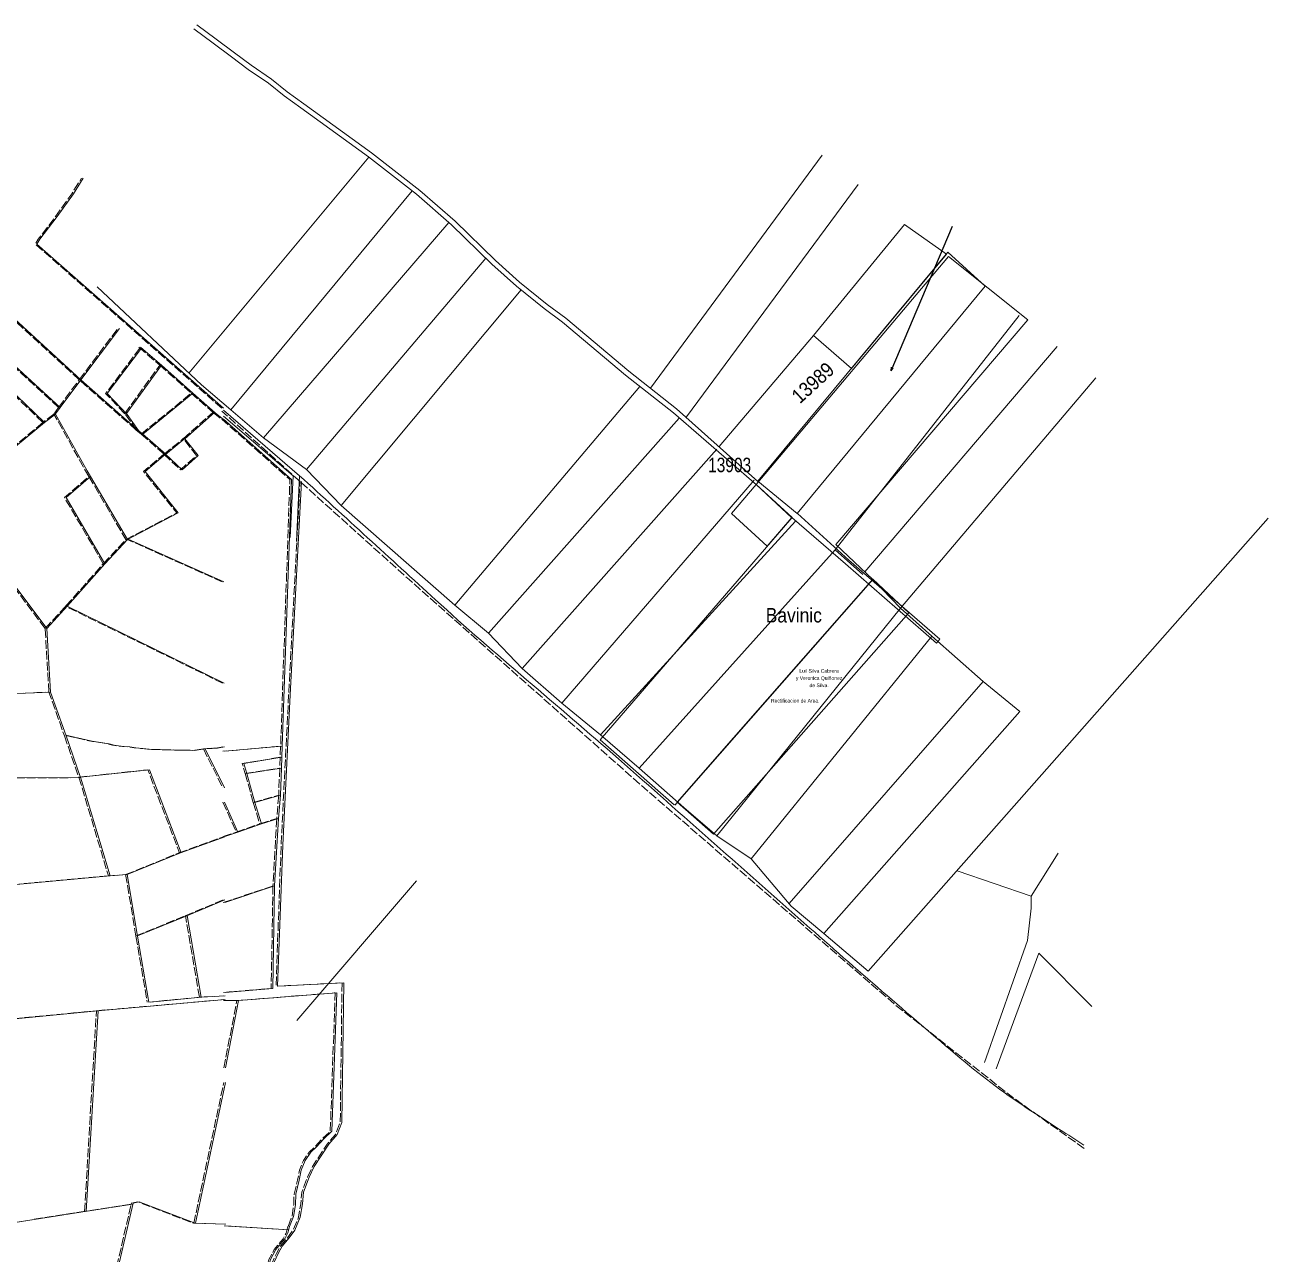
# Model space of a CAD drawing. Header units: millimetres. Extents: x 611548 to 616630, y 1316670 to 1320037.
# Drawn here: x 614588 to 616306, y 1318338 to 1320037 of the extents above; entities that cross this region are included whole.
import ezdxf
from ezdxf.enums import TextEntityAlignment as Align

# ---------------------------------------------------------------- set-up
doc = ezdxf.new("R2010")
doc.units = ezdxf.units.MM
doc.linetypes.add('ACAD_ISO02W100', pattern=[15, 12, -3])
doc.layers.add('2', color=7, linetype='Continuous')
doc.layers.add('FONDO_MANAGUA', color=8, linetype='ACAD_ISO02W100')
for name, color, linetype, lineweight in [('Level 20', 7, 'Continuous', 0), ('Level 30', 7, 'Continuous', 0), ('Level 50', 7, 'Continuous', 0), ('Level 63', 7, 'Continuous', 0), ('PARCELAS', 7, 'Continuous', 0)]:
    doc.layers.add(name, color=color, linetype=linetype, lineweight=lineweight)
doc.styles.add('HECTOR LOPEZ', font='arial.ttf')
doc.styles.add('Style-CHAR_FAST_FONT', font='CHAR_FAST_FONT.shx')
doc.styles.add('Style-ENGINEERING', font='ENGINEERING.shx')
doc.styles.add('Style-INTL_ISO', font='INTL_ISO.shx')
doc.dimstyles.get("Standard").update_dxf_attribs({"dimtxt": 5, "dimasz": 0.18, "dimexe": 0.18, "dimexo": 0.0625, "dimgap": 0.09, "dimtad": 0, "dimtih": 1, "dimtoh": 1, "dimdec": 4, "dimzin": 0, "dimdsep": 46, "dimtxsty": 'HECTOR LOPEZ', "dimcen": 0.09, "dimadec": 0, "dimazin": 0, "dimtfac": 1, "dimtdec": 4, "dimtofl": 0, "dimtmove": 2, "dimatfit": 3, "dimfxl": 0.18, "dimtolj": 1, "dimtzin": 0, "dimarcsym": 0})

# ---------------------------------------------------------------- blocks, each defined once
blk = doc.blocks.new('TerminatorOpen')
at = {"color": 0, "linetype": 'Continuous', "lineweight": -2}
for q in [(-1, 0.25), (-1, 0), (-1, -0.25)]:
    blk.add_line((0, 0), q, dxfattribs=at)

msp = doc.modelspace()

# ---------------------------------------------------------------- linework, layer by layer
at = {"layer": '2', "color": 1, "lineweight": 0}
for p, q in [((614665.45913, 1319546.20976), (614515.02613, 1319684.17076)), ((614637.05513, 1319508.17376), (614470.93413, 1319660.11176)), ((614615.16713, 1319487.27276), (614448.88013, 1319646.98076)), ((614665.45913, 1319546.20976), (614719.03713, 1319617.34076)), ((614748.09513, 1319591.19676), (614776.98513, 1319566.45576)), ((614728.43913, 1319499.57276), (614776.98513, 1319566.45576)), ((614776.98513, 1319566.45576), (614820.31613, 1319527.81976)), ((614637.05513, 1319508.17376), (614665.45913, 1319546.20976)), ((614744.39613, 1319476.83976), (614665.45913, 1319546.20976)), ((614751.18113, 1319471.21776), (614820.47513, 1319527.69476)), ((614820.19013, 1319527.94676), (614850.97813, 1319500.65876)), ((614630.65213, 1319498.87576), (614615.16713, 1319487.27276)), ((614630.58813, 1319498.98976), (614637.05513, 1319508.17376)), ((614809.24813, 1319464.82376), (614850.34313, 1319501.22176)), ((614850.97813, 1319500.65876), (614862.67013, 1319491.21976)), ((614615.16713, 1319487.27276), (614485.29013, 1319379.47576)), ((614729.46513, 1319498.48776), (614744.97913, 1319476.35776)), ((614750.80413, 1319471.54776), (614744.39613, 1319476.83976)), ((614782.87713, 1319443.47476), (614750.73213, 1319471.61076)), ((614782.56213, 1319443.21976), (614809.42213, 1319464.97776)), ((614678.98213, 1319412.61176), (614729.96013, 1319325.41876)), ((614618.49713, 1319202.43476), (614484.77113, 1319380.16476)), ((614698.88413, 1319291.95676), (614729.81613, 1319325.28276)), ((614863.33513, 1319266.81376), (614731.00113, 1319325.96476)), ((614647.19713, 1319233.65976), (614698.88413, 1319291.95676)), ((614618.42813, 1319202.35976), (614647.19713, 1319233.65976)), ((614863.74913, 1319126.89976), (614646.70013, 1319233.11876)), ((614623.68213, 1319114.52676), (614618.42813, 1319202.35976)), ((614645.12013, 1319053.85376), (614665.04513, 1318996.60876)), ((614837.14613, 1319035.98076), (614864.17813, 1318982.15976)), ((614665.31913, 1318996.24476), (614492.49413, 1318995.86476)), ((614665.17213, 1318996.73576), (614705.86113, 1318860.64076)), ((614803.19313, 1318892.11276), (614864.37813, 1318914.42776)), ((614729.73413, 1318862.21976), (614803.19313, 1318892.11276)), ((614705.86113, 1318860.64076), (614404.53013, 1318832.35476)), ((614705.86113, 1318860.64076), (614729.73413, 1318862.21976)), ((614729.73413, 1318862.21976), (614744.00713, 1318777.16276)), ((614811.87513, 1318805.29376), (614864.63613, 1318827.38176)), ((614743.96813, 1318777.36076), (614811.87513, 1318805.29376)), ((614831.65013, 1318692.70576), (614812.35213, 1318805.49376)), ((614744.00713, 1318777.16276), (614759.64313, 1318685.69876)), ((614832.30413, 1318692.76976), (614761.43913, 1318685.86976)), ((614865.02913, 1318694.58476), (614832.17713, 1318692.76976)), ((614440.63313, 1318650.12276), (614689.16613, 1318674.01776)), ((614672.96613, 1318396.57676), (614689.31613, 1318674.03076)), ((614689.16613, 1318674.01776), (614865.04513, 1318689.37076)), ((614823.92013, 1318380.18276), (614865.38513, 1318574.62576)), ((614737.34013, 1318406.58976), (614674.16213, 1318396.78476)), ((614674.28913, 1318396.78376), (614520.60113, 1318372.72776)), ((614823.69113, 1318380.18976), (614865.96413, 1318378.92676))]:
    msp.add_line(p, q, dxfattribs=at)
for points in [[(614862.62413, 1319506.98876), (614604.83213, 1319733.95776), (614609.03813, 1319740.55276), (614632.98313, 1319772.12176), (614655.14913, 1319803.44176), (614668.78213, 1319825.07976)], [(614749.34113, 1319590.12976), (614702.10813, 1319527.41776), (614729.46513, 1319498.48776)], [(614678.98213, 1319412.61176), (614674.37213, 1319420.30676), (614630.65213, 1319498.87576)], [(614782.66013, 1319443.30176), (614805.46413, 1319422.01076), (614827.60313, 1319441.51276), (614809.24813, 1319464.82376)], [(614729.94313, 1319325.40976), (614800.24413, 1319362.30176), (614754.29013, 1319419.62576), (614782.66013, 1319443.30176)], [(614698.88113, 1319291.95276), (614645.26613, 1319383.36076), (614678.98213, 1319412.61176)], [(614412.13013, 1319106.02976), (614623.67913, 1319114.53476), (614623.67913, 1319114.53476), (614645.12013, 1319053.85376)], [(614837.18013, 1319035.98576), (614822.32013, 1319033.99776), (614816.60713, 1319034.14276), (614807.72013, 1319034.29676), (614797.43513, 1319034.45476), (614784.61313, 1319034.87576), (614774.32913, 1319035.03376), (614767.34613, 1319035.18176), (614759.98313, 1319035.58576), (614751.22413, 1319036.37476), (614741.70413, 1319037.67476), (614733.20013, 1319038.84476), (614725.33013, 1319039.50376), (614717.58613, 1319040.16276), (614711.49413, 1319041.07076), (614704.76913, 1319043.12476), (614684.08113, 1319046.23776), (614678.75013, 1319047.14376), (614644.66413, 1319055.14376)], [(614864.01013, 1319038.83276), (614854.57713, 1319036.82276), (614848.99013, 1319036.83976), (614846.83113, 1319036.71876), (614842.51413, 1319036.47776), (614837.18013, 1319035.98576)], [(614664.97613, 1318996.80776), (614760.29613, 1319007.11976), (614804.10013, 1318892.44376)], [(614590.71313, 1317880.23976), (614648.00613, 1318235.98676), (614698.29013, 1318237.73976), (614737.67213, 1318408.02776)], [(614737.67213, 1318408.02776), (614746.05713, 1318410.03576), (614823.69113, 1318380.18976)]]:
    msp.add_lwpolyline(points, dxfattribs=at)
at = {"layer": 'FONDO_MANAGUA', "color": 1, "lineweight": 0}
for p, q in [((614663.16525, 1319546.20271), (614512.73225, 1319684.16371)), ((614634.76125, 1319508.16671), (614468.64025, 1319660.10471)), ((614612.87325, 1319487.26571), (614446.58625, 1319646.97371)), ((614663.16525, 1319546.20271), (614716.74325, 1319617.33371)), ((614745.80125, 1319591.18971), (614774.69125, 1319566.44871)), ((614726.14525, 1319499.56571), (614774.69125, 1319566.44871)), ((614774.69125, 1319566.44871), (614818.02225, 1319527.81271)), ((614634.76125, 1319508.16671), (614663.16525, 1319546.20271)), ((614742.10225, 1319476.83271), (614663.16525, 1319546.20271)), ((614748.88725, 1319471.21071), (614818.18125, 1319527.68771)), ((614817.89625, 1319527.93971), (614848.68425, 1319500.65171)), ((614628.35825, 1319498.86871), (614612.87325, 1319487.26571)), ((614628.29425, 1319498.98271), (614634.76125, 1319508.16671)), ((614806.95425, 1319464.81671), (614848.04925, 1319501.21471)), ((614848.68425, 1319500.65171), (614860.37625, 1319491.21271)), ((614968.40425, 1319405.66771), (614860.33625, 1319503.09071)), ((614612.87325, 1319487.26571), (614482.99625, 1319379.46871)), ((614727.17125, 1319498.48071), (614742.68525, 1319476.35071)), ((614748.51025, 1319471.54071), (614742.10225, 1319476.83271)), ((614780.58325, 1319443.46771), (614748.43825, 1319471.60371)), ((614780.26825, 1319443.21271), (614807.12825, 1319464.97071)), ((614676.68825, 1319412.60471), (614727.66625, 1319325.41171)), ((614616.20325, 1319202.42771), (614482.47725, 1319380.15771)), ((614696.59025, 1319291.94971), (614727.52225, 1319325.27571)), ((614861.04125, 1319266.80671), (614728.70725, 1319325.95771)), ((614644.90325, 1319233.65271), (614696.59025, 1319291.94971)), ((614616.13425, 1319202.35271), (614644.90325, 1319233.65271)), ((614861.45525, 1319126.89271), (614644.40625, 1319233.11171)), ((614621.38825, 1319114.51971), (614616.13425, 1319202.35271)), ((614642.82625, 1319053.84671), (614662.75125, 1318996.60171)), ((614834.85225, 1319035.97371), (614861.88425, 1318982.15271)), ((614941.60625, 1319039.90071), (614861.73125, 1319032.63771)), ((614941.60625, 1319039.90071), (614940.41625, 1319009.15571)), ((614892.64625, 1319002.17271), (614940.41625, 1319009.15571)), ((614892.64625, 1319002.17271), (614903.67725, 1318961.98871)), ((614940.41625, 1319009.15571), (614938.98425, 1318971.99571)), ((614663.02525, 1318996.23771), (614490.20025, 1318995.85771)), ((614662.87825, 1318996.72871), (614703.56725, 1318860.63371)), ((614903.67725, 1318961.98871), (614938.98425, 1318971.99571)), ((614938.98425, 1318971.99571), (614936.26925, 1318939.66871)), ((614861.94025, 1318962.14371), (614880.39425, 1318920.95971)), ((614903.67725, 1318961.98871), (614912.90125, 1318932.48871)), ((614880.39425, 1318920.95971), (614912.90125, 1318932.48871)), ((614912.90125, 1318932.48871), (614936.26925, 1318939.66871)), ((614936.26925, 1318939.66871), (614930.97925, 1318846.58071)), ((614800.89925, 1318892.10571), (614862.08425, 1318914.42071)), ((614862.08025, 1318914.80771), (614880.39425, 1318920.95971)), ((614727.44025, 1318862.21271), (614800.89925, 1318892.10571)), ((614703.56725, 1318860.63371), (614402.23625, 1318832.34771)), ((614703.56725, 1318860.63371), (614727.44025, 1318862.21271)), ((614727.44025, 1318862.21271), (614741.71325, 1318777.15571)), ((614862.35025, 1318823.59171), (614930.97925, 1318846.58071)), ((614930.97925, 1318846.58071), (614928.60925, 1318704.88571)), ((614809.58125, 1318805.28671), (614862.34225, 1318827.37471)), ((614741.67425, 1318777.35371), (614809.58125, 1318805.28671)), ((614829.35625, 1318692.69871), (614810.05825, 1318805.48671)), ((614741.71325, 1318777.15571), (614757.34925, 1318685.69171)), ((614830.01025, 1318692.76271), (614759.14525, 1318685.86271)), ((614862.73525, 1318694.57771), (614829.88325, 1318692.76271)), ((614862.71825, 1318699.43071), (614928.60925, 1318704.88571)), ((614438.33925, 1318650.11571), (614686.87225, 1318674.01071)), ((614670.67225, 1318396.56971), (614687.02225, 1318674.02371)), ((614686.87225, 1318674.01071), (614862.75125, 1318689.36371)), ((614862.75125, 1318688.24771), (614881.28525, 1318687.94371)), ((614863.02725, 1318595.16471), (614881.28525, 1318687.94371)), ((614821.62625, 1318380.17571), (614863.09125, 1318574.61871)), ((614735.04625, 1318406.58271), (614671.86825, 1318396.77771)), ((614671.99525, 1318396.77671), (614518.30725, 1318372.72071)), ((614821.39725, 1318380.18271), (614863.67025, 1318378.91971)), ((614863.67525, 1318376.55371), (614950.56925, 1318371.19271))]:
    msp.add_line(p, q, dxfattribs=at)
at = {"layer": 'FONDO_MANAGUA', "color": 1, "lineweight": 0, "flags": 128}
for points in [[(614860.33025, 1319506.98171), (614602.53825, 1319733.95071), (614606.74425, 1319740.54571), (614630.68925, 1319772.11471), (614652.85525, 1319803.43471), (614666.48825, 1319825.07271)], [(614747.04725, 1319590.12271), (614699.81425, 1319527.41071), (614727.17125, 1319498.48071)], [(614676.68825, 1319412.60471), (614672.07825, 1319420.29971), (614628.35825, 1319498.86871)], [(614860.37025, 1319491.89171), (614954.42825, 1319408.24171), (614941.60625, 1319039.90071)], [(614780.36625, 1319443.29471), (614803.17025, 1319422.00371), (614825.30925, 1319441.50571), (614806.95425, 1319464.81671)], [(614727.64925, 1319325.40271), (614797.95025, 1319362.29471), (614751.99625, 1319419.61871), (614780.36625, 1319443.29471)], [(614696.58725, 1319291.94571), (614642.97225, 1319383.35371), (614676.68825, 1319412.60471)], [(614931.91425, 1318276.47071), (614927.38325, 1318295.05171), (614927.16525, 1318310.56971), (614930.25425, 1318326.59071), (614936.12925, 1318338.53471), (614941.49225, 1318348.69871), (614950.92425, 1318359.87171), (614958.83125, 1318370.79371), (614966.50025, 1318388.58471), (614969.33925, 1318406.89571), (614970.90325, 1318423.17371), (614978.57925, 1318443.76271), (614985.73225, 1318458.75671), (614995.17325, 1318473.23671), (615005.88925, 1318489.74971), (615017.36025, 1318502.95271), (615024.00925, 1318519.72871), (615026.50025, 1318712.55771), (614935.22625, 1318707.92371), (614942.29825, 1318903.03171), (614952.70525, 1319110.59871), (614968.40425, 1319405.66771)], [(616052.22625, 1318483.39471), (615953.25025, 1318554.33371), (615792.12425, 1318681.37571), (615444.05425, 1318982.07171), (615119.34125, 1319269.99771), (614968.40425, 1319405.66771)], [(614409.83625, 1319106.02271), (614621.38525, 1319114.52771), (614621.38525, 1319114.52771), (614642.82625, 1319053.84671)], [(614834.88625, 1319035.97871), (614820.02625, 1319033.99071), (614814.31325, 1319034.13571), (614805.42625, 1319034.28971), (614795.14125, 1319034.44771), (614782.31925, 1319034.86871), (614772.03525, 1319035.02671), (614765.05225, 1319035.17471), (614757.68925, 1319035.57871), (614748.93025, 1319036.36771), (614739.41025, 1319037.66771), (614730.90625, 1319038.83771), (614723.03625, 1319039.49671), (614715.29225, 1319040.15571), (614709.20025, 1319041.06371), (614702.47525, 1319043.11771), (614681.78725, 1319046.23071), (614676.45625, 1319047.13671), (614642.37025, 1319055.13671)], [(614861.71625, 1319038.82571), (614852.28325, 1319036.81571), (614846.69625, 1319036.83271), (614844.53725, 1319036.71171), (614840.22025, 1319036.47071), (614834.88625, 1319035.97871)], [(614941.01125, 1319024.52871), (614888.54625, 1319015.65171), (614892.64625, 1319002.17271)], [(614662.68225, 1318996.80071), (614758.00225, 1319007.11271), (614801.80625, 1318892.43671)], [(614881.28525, 1318687.94371), (615017.06225, 1318698.84071), (615010.25325, 1318507.54771), (614998.53225, 1318496.37971), (614989.10225, 1318485.96971), (614980.94925, 1318478.35571), (614973.29625, 1318467.17871), (614967.67025, 1318453.45371), (614965.09625, 1318439.72171), (614960.22025, 1318420.65271), (614959.67625, 1318405.64471), (614957.35025, 1318389.62271), (614951.72425, 1318375.64271)], [(614588.41925, 1317880.23271), (614645.71225, 1318235.97971), (614695.99625, 1318237.73271), (614735.37825, 1318408.02071)], [(614735.37825, 1318408.02071), (614743.76325, 1318410.02871), (614821.39725, 1318380.18271)], [(614951.72425, 1318375.64271), (614949.41525, 1318366.74371), (614945.07525, 1318358.86671), (614939.46625, 1318352.01071), (614932.83725, 1318343.88371), (614925.17725, 1318329.90871), (614921.83925, 1318315.92371), (614920.03125, 1318303.71671), (614918.72625, 1318289.47371), (614919.43725, 1318267.59371), (614924.96725, 1318241.37871), (614927.72925, 1318226.87171), (614931.51125, 1318213.63471), (614937.81725, 1318192.76071)]]:
    msp.add_lwpolyline(points, dxfattribs=at)
at = {"layer": 'Level 20', "color": 1, "lineweight": 0}
for p, q in [((615063.54713, 1319854.11876), (614814.87813, 1319555.52676)), ((615690.18913, 1319856.96176), (615452.79313, 1319534.61676)), ((615739.91813, 1319816.44376), (615502.45713, 1319494.89976)), ((615123.37213, 1319807.51876), (614872.58313, 1319504.87376)), ((615174.18513, 1319763.67776), (614918.02713, 1319465.99776)), ((615225.42313, 1319714.31076), (614977.21613, 1319422.12276)), ((614832.24713, 1319539.20376), (614688.18013, 1319674.59576)), ((615273.99213, 1319670.58276), (615025.26513, 1319372.58576)), ((616014.76313, 1319592.49876), (615749.06813, 1319280.55976)), ((614872.58313, 1319504.87376), (614832.24713, 1319539.20376)), ((615438.23713, 1319537.18076), (615182.55113, 1319234.73176)), ((616068.42813, 1319548.77476), (615798.20613, 1319230.60576)), ((614918.02713, 1319465.99776), (614872.58313, 1319504.87376)), ((615492.51513, 1319493.13876), (615229.01113, 1319195.86276)), ((614977.21613, 1319422.12276), (614918.02713, 1319465.99776)), ((615544.49213, 1319450.34976), (615275.53113, 1319147.33276)), ((615025.26513, 1319372.58576), (614977.21613, 1319422.12276)), ((615596.13813, 1319407.29776), (615330.17113, 1319099.36176)), ((615182.55113, 1319234.73176), (615025.26513, 1319372.58576)), ((616306.46113, 1319354.82476), (615753.83613, 1318728.69076)), ((615229.01113, 1319195.86276), (615182.55113, 1319234.73176)), ((615798.20613, 1319230.60576), (615544.62913, 1318915.58576)), ((615798.20613, 1319230.60576), (615841.43813, 1319191.97176)), ((615275.53113, 1319147.33276), (615229.01113, 1319195.86276)), ((615841.43813, 1319191.97176), (615592.06213, 1318883.84176)), ((615841.43813, 1319191.97176), (615912.47713, 1319129.11176)), ((615330.17113, 1319099.36176), (615275.53113, 1319147.33276)), ((615912.47713, 1319129.11176), (615644.36413, 1318822.17176)), ((615912.47713, 1319129.11176), (615963.38413, 1319087.64876)), ((615383.77313, 1319055.45276), (615330.17113, 1319099.36176)), ((615963.38413, 1319087.64876), (615692.27313, 1318780.81676)), ((615437.38713, 1319009.50876), (615383.77313, 1319055.45276)), ((615498.67213, 1318954.96576), (615437.38713, 1319009.50876)), ((615544.62913, 1318915.58576), (615498.67213, 1318954.96576)), ((615592.06213, 1318883.84176), (615544.62913, 1318915.58576)), ((615647.28613, 1318818.72576), (615592.06213, 1318883.84176)), ((616016.17413, 1318892.02276), (615978.94213, 1318832.30476)), ((615978.94213, 1318832.30476), (615876.88713, 1318867.49776)), ((615129.45713, 1318853.69276), (614963.86513, 1318660.43576)), ((615978.94213, 1318832.30476), (615979.04013, 1318816.03376)), ((615692.27313, 1318780.81676), (615647.28613, 1318818.72576)), ((615979.04013, 1318816.03376), (615973.72213, 1318771.25576)), ((615692.27313, 1318780.81676), (615753.83613, 1318728.69076)), ((615973.72213, 1318771.25576), (615914.28813, 1318602.58876)), ((615930.59813, 1318593.53576), (615989.57513, 1318753.55576)), ((615989.57513, 1318753.55576), (616062.66013, 1318679.76476))]:
    msp.add_line(p, q, dxfattribs=at)
at = {"layer": 'Level 30', "color": 1, "lineweight": 0}
msp.add_lwpolyline([(615489.79713, 1318962.50676), (615540.08813, 1318918.04176), (615720.23013, 1319122.24876), (615810.05813, 1319224.01476), (615782.25613, 1319249.90576), (615760.04713, 1319270.80676), (615550.87813, 1319032.59976), (615489.79713, 1318962.50676)], dxfattribs=at)
at = {"layer": 'Level 50', "color": 1, "lineweight": 0}
for p, q in [((615962.55113, 1319635.04176), (615708.17413, 1319311.06176)), ((615653.13913, 1319350.60076), (615383.77313, 1319055.45276)), ((615708.17413, 1319311.06176), (615437.38713, 1319009.50876)), ((615708.17413, 1319311.06176), (615746.30613, 1319276.98476))]:
    msp.add_line(p, q, dxfattribs=at)
for points in [[(615655.84413, 1319361.61576), (615727.09713, 1319296.94676), (615852.78013, 1319187.48576)], [(615648.13613, 1319355.83576), (615722.43113, 1319291.72676), (615848.18213, 1319182.20776)]]:
    msp.add_lwpolyline(points, dxfattribs=at)
at = {"layer": 'PARCELAS', "color": 1, "lineweight": 0}
for p, q in [((615678.15513, 1319607.64276), (615547.95013, 1319454.24576)), ((614862.62313, 1319504.49576), (614967.93813, 1319413.71476)), ((615759.96913, 1319270.28376), (615798.20613, 1319230.60576)), ((615848.18213, 1319182.20776), (615852.78013, 1319187.48576)), ((614943.90013, 1319039.90776), (614864.02513, 1319032.64476)), ((614943.90013, 1319039.90776), (614942.71013, 1319009.16276)), ((614894.94013, 1319002.17976), (614942.71013, 1319009.16276)), ((614894.94013, 1319002.17976), (614905.97113, 1318961.99576)), ((614942.71013, 1319009.16276), (614941.27813, 1318972.00276)), ((614905.97113, 1318961.99576), (614941.27813, 1318972.00276)), ((614941.27813, 1318972.00276), (614938.56313, 1318939.67576)), ((614864.23413, 1318962.15076), (614882.68813, 1318920.96676)), ((614905.97113, 1318961.99576), (614915.19513, 1318932.49576)), ((614882.68813, 1318920.96676), (614915.19513, 1318932.49576)), ((614915.19513, 1318932.49576), (614938.56313, 1318939.67576)), ((614938.56313, 1318939.67576), (614933.27313, 1318846.58776)), ((614864.37413, 1318914.81476), (614882.68813, 1318920.96676)), ((614864.64413, 1318823.59876), (614933.27313, 1318846.58776)), ((614933.27313, 1318846.58776), (614930.90313, 1318704.89276)), ((614865.01213, 1318699.43776), (614930.90313, 1318704.89276)), ((614865.04513, 1318688.25476), (614883.57913, 1318687.95076)), ((614865.32113, 1318595.17176), (614883.57913, 1318687.95076)), ((614865.96913, 1318376.56076), (614952.86313, 1318371.19976))]:
    msp.add_line(p, q, dxfattribs=at)
for points in [[(614821.85813, 1320031.34276), (614848.16913, 1320011.74976), (614873.90413, 1319992.72776), (614896.90613, 1319975.33576), (614924.85613, 1319956.32976), (614946.63713, 1319939.01776), (614969.64713, 1319922.18076), (615063.07213, 1319854.48876), (615129.43813, 1319802.79376), (615177.98813, 1319760.35376), (615233.75213, 1319706.22676), (615267.45113, 1319675.87676), (615305.64113, 1319644.96776), (615331.36213, 1319625.94376), (615418.38713, 1319552.83476), (615484.43313, 1319500.74876), (615599.27313, 1319401.24476)], [(614826.03813, 1320036.95676), (614852.33913, 1320017.37176), (614878.09613, 1319998.33376), (614900.98813, 1319981.02576), (614929.00813, 1319961.97176), (614950.88313, 1319944.58376), (614973.76713, 1319927.83876), (615067.27813, 1319860.08676), (615133.89613, 1319808.19376), (615182.73213, 1319765.50376), (615238.53413, 1319711.34076), (615271.99913, 1319681.20276), (615309.92713, 1319650.50576), (615335.69813, 1319631.44376), (615422.80713, 1319558.26476), (615488.84913, 1319506.18076), (615601.33513, 1319405.64776)], [(615678.02313, 1319607.39576), (615803.80813, 1319760.94176), (615861.82013, 1319720.00776), (615730.61313, 1319561.72976), (615678.02313, 1319607.39576)], [(615601.02113, 1319405.90476), (615863.82013, 1319722.92076), (615915.58613, 1319675.50276), (615655.60113, 1319361.32276), (615601.02113, 1319405.90476)], [(615648.36113, 1319355.66576), (615598.81913, 1319401.58476), (615864.78713, 1319716.59876), (615974.22313, 1319629.27976)], [(615974.22313, 1319629.27976), (615709.08813, 1319318.35876), (615759.96913, 1319270.28376), (615486.50313, 1318958.18176)], [(614862.64913, 1319495.84676), (614958.78113, 1319413.68976), (614954.89613, 1319328.31776)], [(614862.66413, 1319491.89876), (614956.72213, 1319408.24876), (614943.90013, 1319039.90776)], [(614967.93813, 1319413.71476), (614963.65213, 1319322.69476)], [(614934.20813, 1318276.47776), (614929.67713, 1318295.05876), (614929.45913, 1318310.57676), (614932.54813, 1318326.59776), (614938.42313, 1318338.54176), (614943.78613, 1318348.70576), (614953.21813, 1318359.87876), (614961.12513, 1318370.80076), (614968.79413, 1318388.59176), (614971.63313, 1318406.90276), (614973.19713, 1318423.18076), (614980.87313, 1318443.76976), (614988.02613, 1318458.76376), (614997.46713, 1318473.24376), (615008.18313, 1318489.75676), (615019.65413, 1318502.95976), (615026.30313, 1318519.73576), (615028.79413, 1318712.56476), (614937.52013, 1318707.93076), (614944.59213, 1318903.03876), (614954.99913, 1319110.60576), (614970.69813, 1319405.67476)], [(615598.91013, 1319401.57876), (615564.70313, 1319361.65676), (615614.05213, 1319316.34476), (615648.17013, 1319355.87576), (615648.43313, 1319356.10776), (615598.91013, 1319401.57876)], [(615485.72713, 1318958.84576), (615383.25113, 1319048.71276), (615648.36113, 1319355.66576)], [(614943.30513, 1319024.53576), (614890.84013, 1319015.65876), (614894.94013, 1319002.17976)], [(614883.57913, 1318687.95076), (615019.35613, 1318698.84776), (615012.54713, 1318507.55476), (615000.82613, 1318496.38676), (614991.39613, 1318485.97676), (614983.24313, 1318478.36276), (614975.59013, 1318467.18576), (614969.96413, 1318453.46076), (614967.39013, 1318439.72876), (614962.51413, 1318420.65976), (614961.97013, 1318405.65176), (614959.64413, 1318389.62976), (614954.01813, 1318375.64976)], [(614954.01813, 1318375.64976), (614951.70913, 1318366.75076), (614947.36913, 1318358.87376), (614941.76013, 1318352.01776), (614935.13113, 1318343.89076), (614927.47113, 1318329.91576), (614924.13313, 1318315.93076), (614922.32513, 1318303.72376), (614921.02013, 1318289.48076), (614921.73113, 1318267.60076), (614927.26113, 1318241.38576), (614930.02313, 1318226.87876), (614933.80513, 1318213.64176), (614940.11113, 1318192.76776)]]:
    msp.add_lwpolyline(points, dxfattribs=at)
msp.add_open_spline([(614967.93813, 1319413.71476), (615030.49246, 1319356.5651), (615093.0468, 1319299.41543), (615155.60113, 1319242.26576), (615238.11069, 1319166.88499), (615324.58797, 1319095.95825), (615408.50813, 1319022.15476), (615496.89919, 1318944.41934), (615584.86448, 1318866.19958), (615673.15313, 1318788.33776), (615744.10327, 1318725.76678), (615815.42325, 1318663.7273), (615887.81713, 1318602.71676), (615918.44341, 1318576.90621), (615951.06966, 1318553.51192), (615984.65813, 1318531.75576), (616007.08013, 1318517.23243), (616029.50213, 1318502.7091), (616051.92413, 1318488.18576)], degree=3, knots=[0, 0, 0, 0, 0.1781789877, 0.1781789877, 0.1781789877, 0.4131982065, 0.4131982065, 0.4131982065, 0.6607382174, 0.6607382174, 0.6607382174, 0.8596652531, 0.8596652531, 0.8596652531, 0.9438214752, 0.9438214752, 0.9438214752, 1, 1, 1, 1], dxfattribs=at)

# ---------------------------------------------------------------- texts
at = {"layer": 'Level 50', "color": 1, "lineweight": 0, "style": 'Style-ENGINEERING', "width": 0.9}
msp.add_text('13989', height=19.999986, rotation=42.53023333, dxfattribs=at).set_placement((615677.19332, 1319542.21911), align=Align.MIDDLE_CENTER)
at = {"layer": 'Level 50', "color": 1, "lineweight": 0, "style": 'Style-ENGINEERING', "width": 0.8}
msp.add_text('13903', height=19.999998, dxfattribs=at).set_placement((615562.19013, 1319428.56276), align=Align.MIDDLE_CENTER)
at = {"layer": 'Level 63', "color": 1, "lineweight": 0, "style": 'Style-INTL_ISO'}
msp.add_text('Rectificacion de Area.', height=4.999998, dxfattribs=at).set_placement((615652.92513, 1319102.64076), align=Align.MIDDLE_CENTER)
at = {"layer": 'Level 63', "color": 1, "lineweight": 0, "insert": (615685.84513, 1319133.82876), "char_height": 4.999998, "attachment_point": 5, "line_spacing_factor": 1.2, "style": 'Style-INTL_ISO'}
msp.add_mtext('Luil Silva Cabrera\\Py Veronica Quiñonez\\Pde Silva.', dxfattribs=at)
at = {"layer": 'PARCELAS', "color": 1, "lineweight": 0, "style": 'Style-CHAR_FAST_FONT', "width": 0.9}
msp.add_text('Bavinic', height=19.999998, dxfattribs=at).set_placement((615650.90713, 1319220.77076), align=Align.MIDDLE_CENTER)

# ---------------------------------------------------------------- leaders
at = {"layer": 'PARCELAS', "color": 1, "lineweight": 0}
msp.add_leader([(615785.33613, 1319558.78376), (615870.25513, 1319758.59376)], dimstyle='Standard', override={"dimtxt": 20, "dimasz": 5, "dimexe": 10, "dimexo": 10, "dimgap": 10, "dimzin": 8, "dimtxsty": 'Style-CHAR_FAST_FONT', "dimse1": 1, "dimse2": 1, "dimclrd": 7, "dimldrblk": 'TerminatorOpen', "dimtvp": 10, "dimtzin": 8}, dxfattribs=at)

doc.saveas('drawing.dxf')
